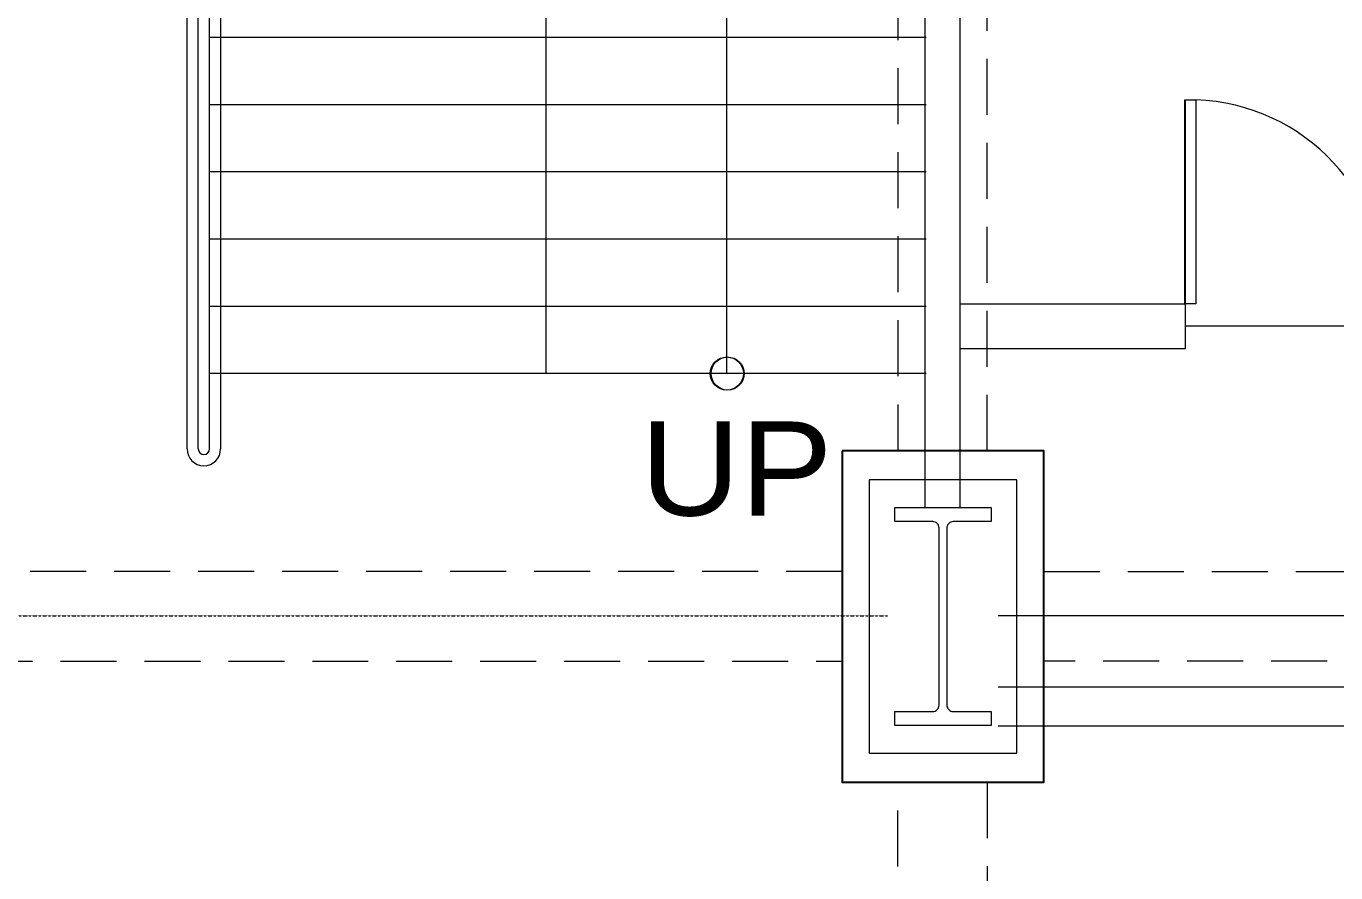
# Model space of a CAD drawing. Header units: millimetres. Extents: x 281969 to 501238, y -16030 to 119854.
# Drawn here: x 363297 to 369145, y 44331 to 48110 of the extents above; entities that cross this region are included whole.
import ezdxf

# ---------------------------------------------------------------- set-up
doc = ezdxf.new("R2010")
doc.units = ezdxf.units.MM
doc.header["$MEASUREMENT"] = 0
for name, pattern in [('CENTER', [2, 1.25, -0.25, 0.25, -0.25]), ('CENTER2', [28.575, 19.05, -3.175, 3.175, -3.175]), ('HIDDEN', [0.375, 0.25, -0.125])]:
    doc.linetypes.add(name, pattern=pattern)
doc.layers.get('0').update_dxf_attribs({"lineweight": 9})
for name, color, linetype, lineweight in [('A_ARCHITECTURAL BACKGROUND', 251, 'Continuous', 5), ('BASE PLATE', 5, 'Continuous', 18), ('COLUMN', 7, 'Continuous', 13), ('GIRDER GIRT', 4, 'HIDDEN', 18), ('PEDESTAL CONCRETE', 20, 'Continuous', 25)]:
    doc.layers.add(name, color=color, linetype=linetype, lineweight=lineweight)
doc.styles.add('MMTX$0$ESMX$0$X-OPTA1D', font='x-opta1d')

# ---------------------------------------------------------------- blocks, each defined once
blk = doc.blocks.new('G_GIRT')
at = {"layer": 'GIRDER GIRT', "linetype": 'HIDDEN', "ltscale": 1000, "elevation": 0}
for points in [[(34800, 48739.4), (35200, 48739.4), (35200, 55321.5), (34800, 55321.5)], [(34552.1, 48200.2), (26561.4, 48200.2), (26561.4, 47800.2), (34552.1, 47800.2)], [(35452.1, 48200.2), (43467.8, 48200.2), (43467.8, 47800.2), (35452.1, 47800.2)], [(34800, 47259.4), (35200, 47259.4), (35200, 40508.7), (34800, 40508.7)]]:
    blk.add_lwpolyline(points, close=True, dxfattribs=at)
blk = doc.blocks.new('GF_PLAN NEW')
at = {"layer": 'A_ARCHITECTURAL BACKGROUND', "linetype": 'ByBlock', "ltscale": 0.5}
for p, q in [((35078.9, 48468.6, 0), (35078.9, 55761.8, 0)), ((34921.2, 53470.5, 0), (34921.2, 48468.6, 0)), ((36982.4, 49278.6, 0), (36085.6, 49278.6, 0))]:
    blk.add_line(p, q, dxfattribs=at)
at = {"layer": 'A_ARCHITECTURAL BACKGROUND', "ltscale": 10}
for p, q in [((31627.7, 48730.7, 0), (31627.7, 53470.5, 0)), ((31677.7, 48730.7, 0), (31677.7, 53470.5, 0)), ((31727.8, 48730.7, 0), (31727.8, 53470.5, 0)), ((31777.8, 48730.7, 0), (31777.8, 53470.5, 0)), ((33230.6, 49067.1, 0), (33230.6, 52067.3, 0)), ((34927.8, 50567.2, 0), (31727.8, 50567.2, 0)), ((36082.3, 49378.6, 0), (36082.3, 50288.7, 0)), ((36082.3, 50288.7, 0), (36132.3, 50288.7, 0)), ((36085.6, 49378.6, 0), (36085.6, 50288.7, 0)), ((36132.3, 50288.7, 0), (36132.3, 49378.6, 0)), ((34927.8, 50267.1, 0), (31727.8, 50267.1, 0)), ((34927.8, 49967.1, 0), (31727.8, 49967.1, 0)), ((34927.8, 49667.1, 0), (31727.8, 49667.1, 0)), ((34927.8, 49367.1, 0), (31727.8, 49367.1, 0)), ((35078.9, 49378.6, 0), (36085.6, 49378.6, 0)), ((36132.3, 49378.6, 0), (36082.3, 49378.6, 0)), ((36085.6, 49178.6, 0), (36085.6, 49378.6, 0)), ((36085.6, 49178.6, 0), (36085.6, 49378.6, 0)), ((36982.4, 49278.6, 0), (36085.6, 49278.6, 0)), ((35078.9, 49178.6, 0), (36085.6, 49178.6, 0)), ((34927.8, 49067.1, 0), (31727.8, 49067.1, 0)), ((35249.3, 47668.3, 0), (37776.2, 47668.3, 0)), ((35483.2, 47668.3, 0), (37776.2, 47668.3, 0)), ((35249.3, 47494.5, 0), (37776.2, 47494.5, 0))]:
    blk.add_line(p, q, dxfattribs=at)
at = {"layer": 'A_ARCHITECTURAL BACKGROUND', "linetype": 'CENTER2', "ltscale": 0.01}
blk.add_line((26375.2, 47986.2, 0), (34757.3, 47986.2, 0), dxfattribs=at)
at = {"layer": 'A_ARCHITECTURAL BACKGROUND', "linetype": 'CENTER', "ltscale": 0.5}
blk.add_line((35249.3, 47987, 0), (43511.5, 47987, 0), dxfattribs=at)
at = {"layer": 'A_ARCHITECTURAL BACKGROUND', "linetype": 'ByBlock', "ltscale": 0.5, "elevation": 0}
blk.add_lwpolyline([(34037.9, 49067.1), (34037.9, 52554.5, 0.414214), (33437.9, 53154.5), (33355.8, 53154.5, 0.414214), (32755.8, 52554.5), (32755.8, 51183.4)], format="xyb", dxfattribs=at)
at = {"layer": 'A_ARCHITECTURAL BACKGROUND', "linetype": 'ByBlock', "ltscale": 0.5}
for centre in [(34037.9, 49067.1, 0), (34041.2, 49067.1, 0)]:
    blk.add_circle(centre, 73.9, dxfattribs=at)
blk.add_arc((36101.6, 49407.9, 0), 881.3, 358.09311, 88.00187, dxfattribs=at)
at = {"layer": 'A_ARCHITECTURAL BACKGROUND', "ltscale": 10}
for radius in [75, 25]:
    blk.add_arc((31702.7, 48730.7, 0), radius, 180, 0, dxfattribs=at)
at = {"layer": 'A_ARCHITECTURAL BACKGROUND', "style": 'MMTX$0$ESMX$0$X-OPTA1D', "text_generation_flag": 6, "width": 1.1}
blk.add_text('UP', height=420.03, rotation=180, dxfattribs=at).set_placement((33651.3, 48433.2, 0))
blk = doc.blocks.new('GF COLUMN')
at = {"layer": 'COLUMN', "ltscale": 0.05}
blk.add_lwpolyline([(34999.4, 47509.7), (34783.9, 47509.7), (34783.9, 47571.7), (34953.6, 47571.7, 0.414214), (34982.1, 47600.2), (34982.1, 48391, 0.414214), (34953.6, 48419.5), (34783.9, 48419.5), (34783.9, 48481.5), (35214.8, 48481.5), (35214.8, 48419.5), (35045.2, 48419.5, 0.414214), (35016.7, 48391), (35016.7, 47600.2, 0.414214), (35045.2, 47571.7), (35214.8, 47571.7), (35214.8, 47509.7), (34999.4, 47509.7)], format="xyb", dxfattribs=at)

msp = doc.modelspace()

# ---------------------------------------------------------------- linework, layer by layer
at = {"layer": 'BASE PLATE', "ltscale": 0.05, "elevation": 0}
msp.add_lwpolyline([(367060.8, 46085.4), (367060.8, 44865.4), (367720.8, 44865.4), (367720.8, 46085.4)], close=True, dxfattribs=at)
at = {"layer": 'PEDESTAL CONCRETE', "ltscale": 0.05, "elevation": 0}
msp.add_lwpolyline([(366940.8, 46215.4), (366940.8, 44735.4), (367840.8, 44735.4), (367840.8, 46215.4)], close=True, dxfattribs=at)

# ---------------------------------------------------------------- block references
at = {"color": 252, "xscale": 1.00007848107299, "yscale": 1.000078491987783, "zscale": 1.00007849178404}
msp.add_blockref('GF COLUMN', (332388.7, -2524, 0), dxfattribs=at)
at = {"layer": 'A_ARCHITECTURAL BACKGROUND'}
msp.add_blockref('GF_PLAN NEW', (332388.1, -2507.2, 0), dxfattribs=at)
at = {"layer": 'GIRDER GIRT'}
msp.add_blockref('G_GIRT', (332388.7, -2524, 0), dxfattribs=at)

doc.saveas('drawing.dxf')
